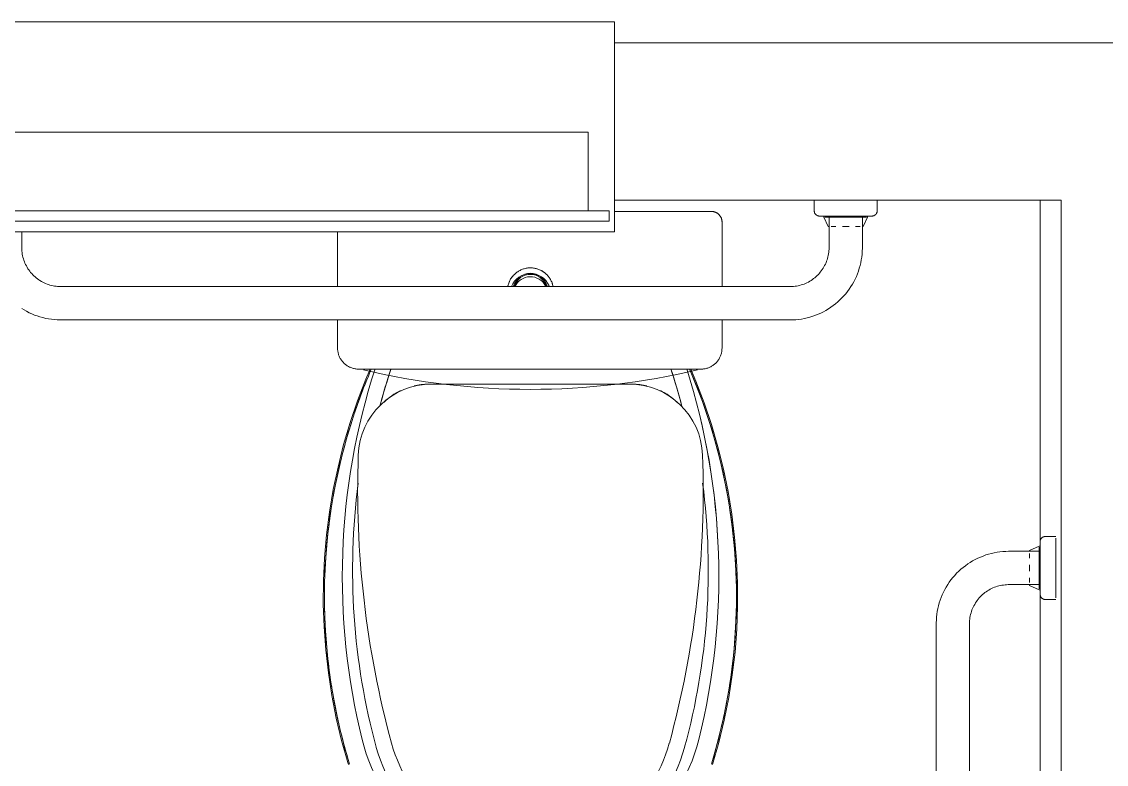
# Model space of a CAD drawing. Header units: millimetres. Extents: x 565.4 to 596.6, y 239.2 to 280.8.
# Drawn here: x 573.846 to 574.878, y 265.124 to 265.83 of the extents above; entities that cross this region are included whole.
import ezdxf

# ---------------------------------------------------------------- set-up
doc = ezdxf.new("R2010")
doc.units = ezdxf.units.MM
doc.header["$LTSCALE"] = 75
for name, color, linetype, lineweight in [('A Arquitetura LRZ', 252, 'Continuous', 9), ('A Esquadrias LRZ', 252, 'Continuous', 9), ('A Mobiliário LRZ', 253, 'Continuous', 9)]:
    doc.layers.add(name, color=color, linetype=linetype, lineweight=lineweight)

msp = doc.modelspace()

# ---------------------------------------------------------------- linework, layer by layer
at = {"layer": 'A Arquitetura LRZ'}
for p, q in [((575.3148, 265.8104), (574.4098, 265.8104)), ((574.4098, 265.6604), (574.8348, 265.6604)), ((574.8348, 265.6604), (574.8348, 263.5104))]:
    msp.add_line(p, q, dxfattribs=at)
at = {"layer": 'A Esquadrias LRZ'}
for p, q in [((573.7598, 265.8304), (574.4098, 265.8304)), ((574.4098, 265.8304), (574.4098, 265.6304)), ((573.7848, 265.7254), (574.3848, 265.7254)), ((574.3848, 265.7254), (574.3848, 265.6504)), ((574.8148, 265.3342), (574.8148, 265.6604)), ((573.7648, 265.6504), (574.4048, 265.6504)), ((574.4048, 265.6504), (574.4048, 265.6404)), ((574.4048, 265.6404), (573.7648, 265.6404)), ((573.7598, 265.6304), (574.4098, 265.6304)), ((574.8148, 264.7357), (574.8148, 265.2866))]:
    msp.add_line(p, q, dxfattribs=at)
at = {"layer": 'A Mobiliário LRZ'}
for p, q in [((574.5998, 265.6604), (574.5998, 265.6504)), ((574.6598, 265.6504), (574.6598, 265.6604)), ((574.5022, 265.6498), (574.4098, 265.6498)), ((574.5023, 265.6498), (574.5022, 265.6498)), ((574.5027, 265.6497), (574.5023, 265.6498)), ((574.5031, 265.6497), (574.5027, 265.6497)), ((574.5035, 265.6497), (574.5031, 265.6497)), ((574.5039, 265.6496), (574.5035, 265.6497)), ((574.5043, 265.6495), (574.5039, 265.6496)), ((574.5046, 265.6494), (574.5043, 265.6495)), ((574.505, 265.6493), (574.5046, 265.6494)), ((574.5054, 265.6492), (574.505, 265.6493)), ((574.5058, 265.6491), (574.5054, 265.6492)), ((574.5062, 265.6489), (574.5058, 265.6491)), ((574.5065, 265.6488), (574.5062, 265.6489)), ((574.5998, 265.6503), (574.5998, 265.6504)), ((574.5999, 265.6501), (574.5998, 265.6503)), ((574.5999, 265.65), (574.5999, 265.6501)), ((574.5999, 265.6498), (574.5999, 265.65)), ((574.5999, 265.6496), (574.5999, 265.6498)), ((574.6, 265.6494), (574.5999, 265.6496)), ((574.6, 265.6492), (574.6, 265.6494)), ((574.6001, 265.649), (574.6, 265.6492)), ((574.6001, 265.6488), (574.6001, 265.649)), ((574.6597, 265.649), (574.6596, 265.6488)), ((574.6598, 265.6496), (574.6597, 265.6494)), ((574.6597, 265.6494), (574.6597, 265.6492)), ((574.6597, 265.6492), (574.6597, 265.649)), ((574.6598, 265.6504), (574.6598, 265.6502)), ((574.6598, 265.6502), (574.6598, 265.65)), ((574.6598, 265.65), (574.6598, 265.6498)), ((574.6598, 265.6498), (574.6598, 265.6496)), ((574.5069, 265.6486), (574.5065, 265.6488)), ((574.5072, 265.6484), (574.5069, 265.6486)), ((574.5076, 265.6482), (574.5072, 265.6484)), ((574.5079, 265.648), (574.5076, 265.6482)), ((574.5082, 265.6477), (574.5079, 265.648)), ((574.5085, 265.6475), (574.5082, 265.6477)), ((574.5088, 265.6472), (574.5085, 265.6475)), ((574.5091, 265.6469), (574.5088, 265.6472)), ((574.5094, 265.6467), (574.5091, 265.6469)), ((574.5097, 265.6464), (574.5094, 265.6467)), ((574.5099, 265.646), (574.5097, 265.6464)), ((574.5102, 265.6457), (574.5099, 265.646)), ((574.5104, 265.6454), (574.5102, 265.6457)), ((574.5106, 265.6451), (574.5104, 265.6454)), ((574.5108, 265.6447), (574.5106, 265.6451)), ((574.511, 265.6444), (574.5108, 265.6447)), ((574.5112, 265.644), (574.511, 265.6444)), ((574.5114, 265.6437), (574.5112, 265.644)), ((574.5115, 265.6433), (574.5114, 265.6437)), ((574.5117, 265.6429), (574.5115, 265.6433)), ((574.5118, 265.6425), (574.5117, 265.6429)), ((574.5119, 265.6421), (574.5118, 265.6425)), ((574.512, 265.6417), (574.5119, 265.6421)), ((574.512, 265.6414), (574.512, 265.6417)), ((574.5121, 265.641), (574.512, 265.6414)), ((574.5121, 265.6406), (574.5121, 265.641)), ((574.5122, 265.6402), (574.5121, 265.6406)), ((574.5122, 265.6398), (574.5122, 265.6402)), ((574.5122, 265.5782), (574.5122, 265.6398)), ((574.6002, 265.6486), (574.6001, 265.6488)), ((574.6003, 265.6484), (574.6002, 265.6486)), ((574.6003, 265.6482), (574.6003, 265.6484)), ((574.6004, 265.648), (574.6003, 265.6482)), ((574.6005, 265.6479), (574.6004, 265.648)), ((574.6006, 265.6477), (574.6005, 265.6479)), ((574.6008, 265.6475), (574.6006, 265.6477)), ((574.6009, 265.6474), (574.6008, 265.6475)), ((574.601, 265.6472), (574.6009, 265.6474)), ((574.6011, 265.6471), (574.601, 265.6472)), ((574.6013, 265.6469), (574.6011, 265.6471)), ((574.6014, 265.6468), (574.6013, 265.6469)), ((574.6015, 265.6466), (574.6014, 265.6468)), ((574.6017, 265.6465), (574.6015, 265.6466)), ((574.6019, 265.6464), (574.6017, 265.6465)), ((574.602, 265.6463), (574.6019, 265.6464)), ((574.6022, 265.6462), (574.602, 265.6463)), ((574.6024, 265.6461), (574.6022, 265.6462)), ((574.6025, 265.646), (574.6024, 265.6461)), ((574.6027, 265.6459), (574.6025, 265.646)), ((574.6029, 265.6458), (574.6027, 265.6459)), ((574.6031, 265.6457), (574.6029, 265.6458)), ((574.6033, 265.6457), (574.6031, 265.6457)), ((574.6035, 265.6456), (574.6033, 265.6457)), ((574.6037, 265.6455), (574.6035, 265.6456)), ((574.6039, 265.6455), (574.6037, 265.6455)), ((574.604, 265.6455), (574.6039, 265.6455)), ((574.6042, 265.6454), (574.604, 265.6455)), ((574.6044, 265.6454), (574.6042, 265.6454)), ((574.6046, 265.6454), (574.6044, 265.6454)), ((574.6048, 265.6454), (574.6046, 265.6454)), ((574.6049, 265.6454), (574.6048, 265.6454)), ((574.6048, 265.6454), (574.6048, 265.6454)), ((574.6048, 265.6454), (574.6049, 265.6454)), ((574.6051, 265.6454), (574.6049, 265.6454)), ((574.6049, 265.6454), (574.6049, 265.6454)), ((574.6049, 265.6454), (574.6049, 265.6454)), ((574.6049, 265.6454), (574.605, 265.6454)), ((574.605, 265.6454), (574.6052, 265.6454)), ((574.6052, 265.6454), (574.6051, 265.6454)), ((574.6054, 265.6454), (574.6052, 265.6454)), ((574.6052, 265.6454), (574.6053, 265.6454)), ((574.6053, 265.6454), (574.6056, 265.6454)), ((574.6056, 265.6454), (574.6054, 265.6454)), ((574.6059, 265.6454), (574.6056, 265.6454)), ((574.6056, 265.6454), (574.6058, 265.6454)), ((574.6058, 265.6454), (574.6061, 265.6454)), ((574.6062, 265.6454), (574.6059, 265.6454)), ((574.6061, 265.6454), (574.6064, 265.6454)), ((574.6065, 265.6454), (574.6062, 265.6454)), ((574.6064, 265.6454), (574.6068, 265.6454)), ((574.6069, 265.6454), (574.6065, 265.6454)), ((574.6068, 265.6454), (574.6072, 265.6454)), ((574.6073, 265.6454), (574.6069, 265.6454)), ((574.6072, 265.6454), (574.6077, 265.6454)), ((574.6078, 265.6454), (574.6073, 265.6454)), ((574.6077, 265.6454), (574.6082, 265.6454)), ((574.6083, 265.6454), (574.6078, 265.6454)), ((574.6082, 265.6454), (574.6087, 265.6454)), ((574.6088, 265.6454), (574.6083, 265.6454)), ((574.6087, 265.6454), (574.6092, 265.6454)), ((574.6094, 265.6454), (574.6088, 265.6454)), ((574.609, 265.6454), (574.609, 265.6444)), ((574.609, 265.6444), (574.6132, 265.6354)), ((574.6092, 265.6454), (574.6098, 265.6454)), ((574.61, 265.6454), (574.6094, 265.6454)), ((574.6098, 265.6454), (574.6104, 265.6454)), ((574.61, 265.6444), (574.6298, 265.6444)), ((574.6104, 265.6454), (574.6111, 265.6454)), ((574.6111, 265.6454), (574.6117, 265.6454)), ((574.6117, 265.6454), (574.6124, 265.6454)), ((574.6124, 265.6454), (574.6132, 265.6454)), ((574.6132, 265.6454), (574.6139, 265.6454)), ((574.6139, 265.6454), (574.6147, 265.6454)), ((574.614, 265.6454), (574.614, 265.6154)), ((574.6147, 265.6454), (574.6155, 265.6454)), ((574.6155, 265.6454), (574.6163, 265.6454)), ((574.6163, 265.6454), (574.6172, 265.6454)), ((574.6172, 265.6454), (574.6181, 265.6454)), ((574.6181, 265.6454), (574.619, 265.6454)), ((574.619, 265.6454), (574.6199, 265.6454)), ((574.6199, 265.6454), (574.6208, 265.6454)), ((574.6208, 265.6454), (574.6217, 265.6454)), ((574.6217, 265.6454), (574.6227, 265.6454)), ((574.6227, 265.6454), (574.6236, 265.6454)), ((574.6236, 265.6454), (574.6246, 265.6454)), ((574.6246, 265.6454), (574.6256, 265.6454)), ((574.6256, 265.6454), (574.6266, 265.6454)), ((574.6266, 265.6454), (574.6276, 265.6454)), ((574.6276, 265.6454), (574.6286, 265.6454)), ((574.6286, 265.6454), (574.6296, 265.6454)), ((574.6296, 265.6454), (574.6298, 265.6454)), ((574.6298, 265.6454), (574.6308, 265.6454)), ((574.6298, 265.6444), (574.6497, 265.6444)), ((574.6308, 265.6454), (574.6318, 265.6454)), ((574.6318, 265.6454), (574.6328, 265.6454)), ((574.6328, 265.6454), (574.6338, 265.6454)), ((574.6338, 265.6454), (574.6348, 265.6454)), ((574.6348, 265.6454), (574.6358, 265.6454)), ((574.6358, 265.6454), (574.6368, 265.6454)), ((574.6368, 265.6454), (574.6377, 265.6454)), ((574.6377, 265.6454), (574.6387, 265.6454)), ((574.6387, 265.6454), (574.6396, 265.6454)), ((574.6396, 265.6454), (574.6405, 265.6454)), ((574.6405, 265.6454), (574.6414, 265.6454)), ((574.6414, 265.6454), (574.6423, 265.6454)), ((574.6423, 265.6454), (574.6431, 265.6454)), ((574.6431, 265.6454), (574.644, 265.6454)), ((574.644, 265.6454), (574.6448, 265.6454)), ((574.6448, 265.6454), (574.6456, 265.6454)), ((574.6456, 265.6454), (574.6463, 265.6454)), ((574.6457, 265.6154), (574.6457, 265.6454)), ((574.6463, 265.6454), (574.6471, 265.6454)), ((574.6465, 265.6354), (574.6507, 265.6444)), ((574.6471, 265.6454), (574.6478, 265.6454)), ((574.6478, 265.6454), (574.6485, 265.6454)), ((574.6485, 265.6454), (574.6491, 265.6454)), ((574.6491, 265.6454), (574.6497, 265.6454)), ((574.6497, 265.6454), (574.6503, 265.6454)), ((574.6505, 265.6454), (574.6499, 265.6454)), ((574.6503, 265.6454), (574.6509, 265.6454)), ((574.651, 265.6454), (574.6505, 265.6454)), ((574.6507, 265.6444), (574.6507, 265.6454)), ((574.6509, 265.6454), (574.6514, 265.6454)), ((574.6515, 265.6454), (574.651, 265.6454)), ((574.6514, 265.6454), (574.6519, 265.6454)), ((574.652, 265.6454), (574.6515, 265.6454)), ((574.6519, 265.6454), (574.6523, 265.6454)), ((574.6525, 265.6454), (574.652, 265.6454)), ((574.6523, 265.6454), (574.6528, 265.6454)), ((574.6529, 265.6454), (574.6525, 265.6454)), ((574.6528, 265.6454), (574.6531, 265.6454)), ((574.6532, 265.6454), (574.6529, 265.6454)), ((574.6531, 265.6454), (574.6535, 265.6454)), ((574.6536, 265.6454), (574.6532, 265.6454)), ((574.6535, 265.6454), (574.6538, 265.6454)), ((574.6539, 265.6454), (574.6536, 265.6454)), ((574.6538, 265.6454), (574.6541, 265.6454)), ((574.6541, 265.6454), (574.6539, 265.6454)), ((574.6541, 265.6454), (574.6543, 265.6454)), ((574.6543, 265.6454), (574.6541, 265.6454)), ((574.6543, 265.6454), (574.6545, 265.6454)), ((574.6545, 265.6454), (574.6543, 265.6454)), ((574.6545, 265.6454), (574.6546, 265.6454)), ((574.6547, 265.6454), (574.6545, 265.6454)), ((574.6546, 265.6454), (574.6547, 265.6454)), ((574.6547, 265.6454), (574.6548, 265.6454)), ((574.6548, 265.6454), (574.6547, 265.6454)), ((574.6549, 265.6454), (574.6548, 265.6454)), ((574.6548, 265.6454), (574.6548, 265.6454)), ((574.6548, 265.6454), (574.6548, 265.6454)), ((574.6548, 265.6454), (574.6548, 265.6454)), ((574.6548, 265.6454), (574.6548, 265.6454)), ((574.6551, 265.6454), (574.6549, 265.6454)), ((574.6553, 265.6454), (574.6551, 265.6454)), ((574.6555, 265.6454), (574.6553, 265.6454)), ((574.6557, 265.6455), (574.6555, 265.6454)), ((574.6559, 265.6455), (574.6557, 265.6455)), ((574.6561, 265.6456), (574.6559, 265.6455)), ((574.6563, 265.6456), (574.6561, 265.6456)), ((574.6565, 265.6457), (574.6563, 265.6456)), ((574.6567, 265.6457), (574.6565, 265.6457)), ((574.6568, 265.6458), (574.6567, 265.6457)), ((574.657, 265.6459), (574.6568, 265.6458)), ((574.6572, 265.646), (574.657, 265.6459)), ((574.6574, 265.6461), (574.6572, 265.646)), ((574.6575, 265.6462), (574.6574, 265.6461)), ((574.6577, 265.6463), (574.6575, 265.6462)), ((574.6579, 265.6464), (574.6577, 265.6463)), ((574.658, 265.6466), (574.6579, 265.6464)), ((574.6582, 265.6467), (574.658, 265.6466)), ((574.6583, 265.6468), (574.6582, 265.6467)), ((574.6585, 265.647), (574.6583, 265.6468)), ((574.6586, 265.6471), (574.6585, 265.647)), ((574.6587, 265.6473), (574.6586, 265.6471)), ((574.6589, 265.6474), (574.6587, 265.6473)), ((574.659, 265.6476), (574.6589, 265.6474)), ((574.6591, 265.6477), (574.659, 265.6476)), ((574.6592, 265.6479), (574.6591, 265.6477)), ((574.6593, 265.6481), (574.6592, 265.6479)), ((574.6594, 265.6483), (574.6593, 265.6481)), ((574.6595, 265.6485), (574.6594, 265.6483)), ((574.6596, 265.6488), (574.6595, 265.6486)), ((574.6595, 265.6486), (574.6595, 265.6485)), ((573.8457, 265.6154), (573.8457, 265.6304)), ((574.1463, 265.6304), (574.1463, 265.5782)), ((574.6132, 265.6354), (574.6136, 265.6354)), ((574.6161, 265.6354), (574.6205, 265.6354)), ((574.6267, 265.6354), (574.6298, 265.6354)), ((574.6298, 265.6354), (574.633, 265.6354)), ((574.6392, 265.6354), (574.6436, 265.6354)), ((574.6461, 265.6354), (574.6465, 265.6354)), ((573.8457, 265.615), (573.8457, 265.6154)), ((573.8457, 265.6135), (573.8457, 265.615)), ((573.8458, 265.612), (573.8457, 265.6135)), ((573.846, 265.6106), (573.8458, 265.612)), ((573.8462, 265.6091), (573.846, 265.6106)), ((573.8465, 265.6076), (573.8462, 265.6091)), ((573.8469, 265.6062), (573.8465, 265.6076)), ((574.6133, 265.608), (574.6129, 265.6066)), ((574.6135, 265.6095), (574.6133, 265.608)), ((574.6137, 265.611), (574.6135, 265.6095)), ((574.6139, 265.6124), (574.6137, 265.611)), ((574.614, 265.6139), (574.6139, 265.6124)), ((574.614, 265.6154), (574.614, 265.6139)), ((574.6451, 265.6064), (574.6454, 265.6092)), ((574.6454, 265.6092), (574.6456, 265.6119)), ((574.6456, 265.6119), (574.6457, 265.6147)), ((574.6457, 265.6147), (574.6457, 265.6154)), ((573.8473, 265.6047), (573.8469, 265.6062)), ((573.8477, 265.6033), (573.8473, 265.6047)), ((573.8482, 265.6019), (573.8477, 265.6033)), ((573.8488, 265.6006), (573.8482, 265.6019)), ((573.8494, 265.5992), (573.8488, 265.6006)), ((573.8501, 265.5979), (573.8494, 265.5992)), ((573.8508, 265.5966), (573.8501, 265.5979)), ((574.6098, 265.5982), (574.6091, 265.5969)), ((574.6105, 265.5996), (574.6098, 265.5982)), ((574.6111, 265.6009), (574.6105, 265.5996)), ((574.6116, 265.6023), (574.6111, 265.6009)), ((574.6121, 265.6037), (574.6116, 265.6023)), ((574.6125, 265.6051), (574.6121, 265.6037)), ((574.6129, 265.6066), (574.6125, 265.6051)), ((574.6428, 265.5957), (574.6435, 265.5983)), ((574.6435, 265.5983), (574.6442, 265.601)), ((574.6442, 265.601), (574.6447, 265.6037)), ((574.6447, 265.6037), (574.6451, 265.6064)), ((573.8516, 265.5953), (573.8508, 265.5966)), ((573.8524, 265.5941), (573.8516, 265.5953)), ((573.8533, 265.5929), (573.8524, 265.5941)), ((573.8542, 265.5917), (573.8533, 265.5929)), ((573.8552, 265.5906), (573.8542, 265.5917)), ((573.8562, 265.5895), (573.8552, 265.5906)), ((573.8573, 265.5885), (573.8562, 265.5895)), ((573.8584, 265.5874), (573.8573, 265.5885)), ((573.8595, 265.5865), (573.8584, 265.5874)), ((574.3125, 265.5876), (574.312, 265.5869)), ((574.3131, 265.5883), (574.3125, 265.5876)), ((574.3137, 265.589), (574.3131, 265.5883)), ((574.3143, 265.5896), (574.3137, 265.589)), ((574.3149, 265.5902), (574.3143, 265.5896)), ((574.3156, 265.5908), (574.3149, 265.5902)), ((574.3162, 265.5914), (574.3156, 265.5908)), ((574.3169, 265.5919), (574.3162, 265.5914)), ((574.3177, 265.5924), (574.3169, 265.5919)), ((574.3184, 265.5929), (574.3177, 265.5924)), ((574.3192, 265.5933), (574.3184, 265.5929)), ((574.3199, 265.5937), (574.3192, 265.5933)), ((574.3207, 265.5941), (574.3199, 265.5937)), ((574.3215, 265.5945), (574.3207, 265.5941)), ((574.3223, 265.5948), (574.3215, 265.5945)), ((574.3232, 265.5951), (574.3223, 265.5948)), ((574.324, 265.5953), (574.3232, 265.5951)), ((574.3249, 265.5955), (574.324, 265.5953)), ((574.3257, 265.5957), (574.3249, 265.5955)), ((574.3266, 265.5959), (574.3257, 265.5957)), ((574.3275, 265.596), (574.3266, 265.5959)), ((574.3283, 265.596), (574.3275, 265.596)), ((574.3292, 265.5961), (574.3283, 265.596)), ((574.3301, 265.5961), (574.3292, 265.5961)), ((574.331, 265.5961), (574.3301, 265.5961)), ((574.3318, 265.596), (574.331, 265.5961)), ((574.3327, 265.5959), (574.3318, 265.596)), ((574.3336, 265.5958), (574.3327, 265.5959)), ((574.3344, 265.5956), (574.3336, 265.5958)), ((574.3353, 265.5954), (574.3344, 265.5956)), ((574.3361, 265.5952), (574.3353, 265.5954)), ((574.337, 265.5949), (574.3361, 265.5952)), ((574.3378, 265.5946), (574.337, 265.5949)), ((574.3386, 265.5943), (574.3378, 265.5946)), ((574.3394, 265.5939), (574.3386, 265.5943)), ((574.3402, 265.5935), (574.3394, 265.5939)), ((574.341, 265.5931), (574.3402, 265.5935)), ((574.3417, 265.5926), (574.341, 265.5931)), ((574.3424, 265.5921), (574.3417, 265.5926)), ((574.3431, 265.5916), (574.3424, 265.5921)), ((574.3438, 265.5911), (574.3431, 265.5916)), ((574.3445, 265.5905), (574.3438, 265.5911)), ((574.3451, 265.5899), (574.3445, 265.5905)), ((574.3457, 265.5893), (574.3451, 265.5899)), ((574.3463, 265.5886), (574.3457, 265.5893)), ((574.3469, 265.5879), (574.3463, 265.5886)), ((574.3474, 265.5873), (574.3469, 265.5879)), ((574.348, 265.5865), (574.3474, 265.5873)), ((574.6016, 265.5877), (574.6005, 265.5867)), ((574.6027, 265.5887), (574.6016, 265.5877)), ((574.6038, 265.5898), (574.6027, 265.5887)), ((574.6048, 265.5909), (574.6038, 265.5898)), ((574.6057, 265.592), (574.6048, 265.5909)), ((574.6066, 265.5932), (574.6057, 265.592)), ((574.6075, 265.5944), (574.6066, 265.5932)), ((574.6083, 265.5957), (574.6075, 265.5944)), ((574.6091, 265.5969), (574.6083, 265.5957)), ((574.6388, 265.5854), (574.64, 265.5879)), ((574.64, 265.5879), (574.641, 265.5904)), ((574.641, 265.5904), (574.642, 265.593)), ((574.642, 265.593), (574.6428, 265.5957)), ((573.8607, 265.5856), (573.8595, 265.5865)), ((573.8619, 265.5847), (573.8607, 265.5856)), ((573.8631, 265.5839), (573.8619, 265.5847)), ((573.8644, 265.5831), (573.8631, 265.5839)), ((573.8657, 265.5824), (573.8644, 265.5831)), ((573.867, 265.5818), (573.8657, 265.5824)), ((573.8684, 265.5812), (573.867, 265.5818)), ((573.8698, 265.5806), (573.8684, 265.5812)), ((573.8712, 265.5801), (573.8698, 265.5806)), ((573.8726, 265.5797), (573.8712, 265.5801)), ((573.874, 265.5793), (573.8726, 265.5797)), ((573.8755, 265.579), (573.874, 265.5793)), ((573.877, 265.5787), (573.8755, 265.579)), ((573.8784, 265.5785), (573.877, 265.5787)), ((573.8799, 265.5783), (573.8784, 265.5785)), ((573.8814, 265.5783), (573.8799, 265.5783)), ((573.8829, 265.5782), (573.8814, 265.5783)), ((574.5768, 265.5782), (573.8829, 265.5782)), ((574.3084, 265.579), (574.3083, 265.5782)), ((574.3087, 265.5798), (574.3084, 265.579)), ((574.3089, 265.5807), (574.3087, 265.5798)), ((574.3092, 265.5815), (574.3089, 265.5807)), ((574.3095, 265.5823), (574.3092, 265.5815)), ((574.3098, 265.5831), (574.3095, 265.5823)), ((574.3102, 265.5839), (574.3098, 265.5831)), ((574.3106, 265.5847), (574.3102, 265.5839)), ((574.311, 265.5855), (574.3106, 265.5847)), ((574.3115, 265.5862), (574.311, 265.5855)), ((574.312, 265.5869), (574.3115, 265.5862)), ((574.3484, 265.5858), (574.348, 265.5865)), ((574.3489, 265.5851), (574.3484, 265.5858)), ((574.3493, 265.5843), (574.3489, 265.5851)), ((574.3497, 265.5835), (574.3493, 265.5843)), ((574.3501, 265.5827), (574.3497, 265.5835)), ((574.3504, 265.5819), (574.3501, 265.5827)), ((574.3507, 265.5811), (574.3504, 265.5819)), ((574.3509, 265.5802), (574.3507, 265.5811)), ((574.3512, 265.5794), (574.3509, 265.5802)), ((574.3513, 265.5785), (574.3512, 265.5794)), ((574.5772, 265.5782), (574.5768, 265.5782)), ((574.5787, 265.5783), (574.5772, 265.5782)), ((574.5802, 265.5784), (574.5787, 265.5783)), ((574.5817, 265.5785), (574.5802, 265.5784)), ((574.5831, 265.5788), (574.5817, 265.5785)), ((574.5846, 265.579), (574.5831, 265.5788)), ((574.586, 265.5794), (574.5846, 265.579)), ((574.5875, 265.5798), (574.586, 265.5794)), ((574.5889, 265.5802), (574.5875, 265.5798)), ((574.5903, 265.5807), (574.5889, 265.5802)), ((574.5917, 265.5813), (574.5903, 265.5807)), ((574.593, 265.5819), (574.5917, 265.5813)), ((574.5943, 265.5826), (574.593, 265.5819)), ((574.5956, 265.5833), (574.5943, 265.5826)), ((574.5969, 265.5841), (574.5956, 265.5833)), ((574.5981, 265.5849), (574.5969, 265.5841)), ((574.5993, 265.5858), (574.5981, 265.5849)), ((574.6005, 265.5867), (574.5993, 265.5858)), ((574.6332, 265.5759), (574.6348, 265.5782)), ((574.6348, 265.5782), (574.6362, 265.5805)), ((574.6362, 265.5805), (574.6376, 265.5829)), ((574.6376, 265.5829), (574.6388, 265.5854)), ((574.6243, 265.5655), (574.6262, 265.5674)), ((574.6262, 265.5674), (574.6281, 265.5694)), ((574.6281, 265.5694), (574.6299, 265.5715)), ((574.6299, 265.5715), (574.6316, 265.5737)), ((574.6316, 265.5737), (574.6332, 265.5759)), ((573.8457, 265.5574), (573.848, 265.556)), ((574.611, 265.5556), (574.6134, 265.557)), ((574.6134, 265.557), (574.6157, 265.5586)), ((574.6157, 265.5586), (574.618, 265.5602)), ((574.618, 265.5602), (574.6201, 265.5618)), ((574.6201, 265.5618), (574.6222, 265.5636)), ((574.6222, 265.5636), (574.6243, 265.5655)), ((573.848, 265.556), (573.8504, 265.5547)), ((573.8504, 265.5547), (573.8529, 265.5534)), ((573.8529, 265.5534), (573.8554, 265.5523)), ((573.8554, 265.5523), (573.8579, 265.5512)), ((573.8579, 265.5512), (573.8605, 265.5503)), ((573.8605, 265.5503), (573.8631, 265.5494)), ((573.8631, 265.5494), (573.8658, 265.5487)), ((573.8658, 265.5487), (573.8685, 265.548)), ((573.8685, 265.548), (573.8712, 265.5475)), ((573.8712, 265.5475), (573.8739, 265.5471)), ((573.8739, 265.5471), (573.8766, 265.5468)), ((573.8766, 265.5468), (573.8794, 265.5466)), ((573.8794, 265.5466), (573.8821, 265.5465)), ((573.8821, 265.5465), (573.8829, 265.5465)), ((573.8829, 265.5465), (574.5768, 265.5465)), ((574.1463, 265.5465), (574.1463, 265.5197)), ((574.5122, 265.5197), (574.5122, 265.5466)), ((574.5768, 265.5465), (574.5796, 265.5466)), ((574.5796, 265.5466), (574.5823, 265.5467)), ((574.5823, 265.5467), (574.5851, 265.547)), ((574.5851, 265.547), (574.5878, 265.5474)), ((574.5878, 265.5474), (574.5905, 265.5479)), ((574.5905, 265.5479), (574.5932, 265.5485)), ((574.5932, 265.5485), (574.5958, 265.5492)), ((574.5958, 265.5492), (574.5985, 265.55)), ((574.5985, 265.55), (574.6011, 265.5509)), ((574.6011, 265.5509), (574.6036, 265.552)), ((574.6036, 265.552), (574.6062, 265.5531)), ((574.6062, 265.5531), (574.6086, 265.5543)), ((574.6086, 265.5543), (574.611, 265.5556)), ((574.1463, 265.5197), (574.1463, 265.5189)), ((574.1463, 265.5189), (574.1463, 265.5181)), ((574.1463, 265.5181), (574.1464, 265.5173)), ((574.1464, 265.5173), (574.1465, 265.5165)), ((574.1465, 265.5165), (574.1467, 265.5157)), ((574.1467, 265.5157), (574.1468, 265.515)), ((574.1468, 265.515), (574.1471, 265.5142)), ((574.5113, 265.514), (574.5115, 265.5148)), ((574.5115, 265.5148), (574.5117, 265.5155)), ((574.5117, 265.5155), (574.5119, 265.5163)), ((574.5119, 265.5163), (574.512, 265.5171)), ((574.512, 265.5171), (574.5121, 265.5179)), ((574.5121, 265.5187), (574.5122, 265.5195)), ((574.5121, 265.5179), (574.5121, 265.5187)), ((574.5122, 265.5195), (574.5122, 265.5197)), ((574.1471, 265.5142), (574.1473, 265.5134)), ((574.1473, 265.5134), (574.1476, 265.5127)), ((574.1476, 265.5127), (574.1479, 265.5119)), ((574.1479, 265.5119), (574.1482, 265.5112)), ((574.1482, 265.5112), (574.1485, 265.5105)), ((574.1485, 265.5105), (574.1489, 265.5098)), ((574.1489, 265.5098), (574.1493, 265.5091)), ((574.1493, 265.5091), (574.1498, 265.5084)), ((574.1498, 265.5084), (574.1502, 265.5078)), ((574.1502, 265.5078), (574.1507, 265.5072)), ((574.1507, 265.5072), (574.1512, 265.5065)), ((574.1512, 265.5065), (574.1518, 265.5059)), ((574.1518, 265.5059), (574.1523, 265.5054)), ((574.1523, 265.5054), (574.1529, 265.5048)), ((574.1529, 265.5048), (574.1535, 265.5043)), ((574.5047, 265.5042), (574.5054, 265.5047)), ((574.5054, 265.5047), (574.5059, 265.5052)), ((574.5059, 265.5052), (574.5065, 265.5058)), ((574.5065, 265.5058), (574.5071, 265.5064)), ((574.5071, 265.5064), (574.5076, 265.507)), ((574.5076, 265.507), (574.5081, 265.5076)), ((574.5081, 265.5076), (574.5086, 265.5083)), ((574.5086, 265.5083), (574.509, 265.5089)), ((574.509, 265.5089), (574.5094, 265.5096)), ((574.5094, 265.5096), (574.5098, 265.5103)), ((574.5098, 265.5103), (574.5102, 265.511)), ((574.5102, 265.511), (574.5105, 265.5117)), ((574.5105, 265.5117), (574.5108, 265.5125)), ((574.5108, 265.5125), (574.5111, 265.5132)), ((574.5111, 265.5132), (574.5113, 265.514)), ((574.1535, 265.5043), (574.1542, 265.5038)), ((574.1542, 265.5038), (574.1548, 265.5033)), ((574.1548, 265.5033), (574.1555, 265.5029)), ((574.1555, 265.5029), (574.1561, 265.5025)), ((574.1561, 265.5025), (574.1568, 265.5021)), ((574.1568, 265.5021), (574.1576, 265.5017)), ((574.1576, 265.5017), (574.1583, 265.5014)), ((574.1583, 265.5014), (574.159, 265.5011)), ((574.159, 265.5011), (574.1598, 265.5008)), ((574.1598, 265.5008), (574.1605, 265.5006)), ((574.1605, 265.5006), (574.1613, 265.5004)), ((574.1613, 265.5004), (574.1621, 265.5002)), ((574.1621, 265.5002), (574.1629, 265.5)), ((574.1629, 265.5), (574.1637, 265.4999)), ((574.1637, 265.4999), (574.1645, 265.4998)), ((574.1645, 265.4998), (574.1652, 265.4998)), ((574.1652, 265.4998), (574.166, 265.4997)), ((574.166, 265.4997), (574.1663, 265.4997)), ((574.1663, 265.4997), (574.4922, 265.4997)), ((574.1773, 265.4997), (574.1731, 265.49)), ((574.4873, 265.4881), (574.4824, 265.4997)), ((574.4922, 265.4997), (574.493, 265.4997)), ((574.493, 265.4997), (574.4938, 265.4998)), ((574.4938, 265.4998), (574.4946, 265.4999)), ((574.4946, 265.4999), (574.4954, 265.5)), ((574.4954, 265.5), (574.4961, 265.5001)), ((574.4961, 265.5001), (574.4969, 265.5003)), ((574.4969, 265.5003), (574.4977, 265.5005)), ((574.4977, 265.5005), (574.4985, 265.5007)), ((574.4985, 265.5007), (574.4992, 265.501)), ((574.4992, 265.501), (574.5, 265.5013)), ((574.5, 265.5013), (574.5007, 265.5016)), ((574.5007, 265.5016), (574.5014, 265.502)), ((574.5014, 265.502), (574.5021, 265.5024)), ((574.5021, 265.5024), (574.5028, 265.5028)), ((574.5028, 265.5028), (574.5035, 265.5032)), ((574.5035, 265.5032), (574.5041, 265.5037)), ((574.5041, 265.5037), (574.5047, 265.5042)), ((574.1731, 265.49), (574.1653, 265.4695)), ((574.2359, 265.4854), (574.2326, 265.4854)), ((574.2359, 265.4854), (574.4237, 265.4854)), ((574.4237, 265.4854), (574.2359, 265.4854)), ((574.4271, 265.4854), (574.4237, 265.4854)), ((574.4951, 265.4676), (574.4873, 265.4881)), ((574.1653, 265.4695), (574.1582, 265.4488)), ((574.502, 265.4469), (574.4951, 265.4676)), ((574.1582, 265.4488), (574.152, 265.4278)), ((574.5082, 265.4258), (574.502, 265.4469)), ((574.152, 265.4278), (574.1467, 265.4065)), ((574.5134, 265.4046), (574.5082, 265.4258)), ((574.1467, 265.4065), (574.1422, 265.3851)), ((574.5179, 265.3831), (574.5134, 265.4046)), ((574.1422, 265.3851), (574.1386, 265.3635)), ((574.5214, 265.3615), (574.5179, 265.3831)), ((574.1386, 265.3635), (574.1358, 265.3418)), ((574.5241, 265.3398), (574.5214, 265.3615)), ((574.1358, 265.3418), (574.1339, 265.3199)), ((574.5259, 265.3179), (574.5241, 265.3398)), ((574.8165, 265.3391), (574.8167, 265.3393)), ((574.8167, 265.3393), (574.8168, 265.3394)), ((574.8168, 265.3394), (574.817, 265.3395)), ((574.817, 265.3395), (574.8171, 265.3396)), ((574.8171, 265.3396), (574.8173, 265.3397)), ((574.8173, 265.3397), (574.8175, 265.3398)), ((574.8175, 265.3398), (574.8177, 265.3399)), ((574.8177, 265.3399), (574.8178, 265.34)), ((574.8178, 265.34), (574.818, 265.3401)), ((574.818, 265.3401), (574.8182, 265.3401)), ((574.8182, 265.3401), (574.8184, 265.3402)), ((574.8184, 265.3402), (574.8186, 265.3402)), ((574.8186, 265.3402), (574.8188, 265.3403)), ((574.8188, 265.3403), (574.819, 265.3403)), ((574.819, 265.3403), (574.8192, 265.3404)), ((574.8192, 265.3404), (574.8194, 265.3404)), ((574.8194, 265.3404), (574.8196, 265.3404)), ((574.8196, 265.3404), (574.8198, 265.3404)), ((574.8298, 265.3404), (574.8198, 265.3404)), ((574.8198, 265.3404), (574.8198, 265.3404)), ((574.8138, 265.3313), (574.8048, 265.3271)), ((574.8148, 265.3313), (574.8138, 265.3313)), ((574.8138, 265.3302), (574.8138, 265.3104)), ((574.8148, 265.3354), (574.8149, 265.3356)), ((574.8148, 265.3353), (574.8148, 265.3354)), ((574.8148, 265.3354), (574.8148, 265.3354)), ((574.8148, 265.3354), (574.8148, 265.3354)), ((574.8148, 265.3354), (574.8148, 265.3354)), ((574.8148, 265.3354), (574.8148, 265.3353)), ((574.8148, 265.3352), (574.8148, 265.3353)), ((574.8148, 265.3353), (574.8148, 265.3352)), ((574.8148, 265.335), (574.8148, 265.3352)), ((574.8148, 265.3352), (574.8148, 265.3351)), ((574.8148, 265.3351), (574.8148, 265.3349)), ((574.8148, 265.3349), (574.8148, 265.335)), ((574.8148, 265.3346), (574.8148, 265.3349)), ((574.8148, 265.3349), (574.8148, 265.3347)), ((574.8148, 265.3347), (574.8148, 265.3344)), ((574.8148, 265.3344), (574.8148, 265.3346)), ((574.8148, 265.334), (574.8148, 265.3344)), ((574.8148, 265.3344), (574.8148, 265.3341)), ((574.8148, 265.3341), (574.8148, 265.3338)), ((574.8148, 265.3337), (574.8148, 265.334)), ((574.8148, 265.3338), (574.8148, 265.3334)), ((574.8148, 265.3333), (574.8148, 265.3337)), ((574.8148, 265.3334), (574.8148, 265.333)), ((574.8148, 265.3329), (574.8148, 265.3333)), ((574.8148, 265.333), (574.8148, 265.3326)), ((574.8148, 265.3325), (574.8148, 265.3329)), ((574.8148, 265.3326), (574.8148, 265.3321)), ((574.8148, 265.332), (574.8148, 265.3325)), ((574.8148, 265.3321), (574.8148, 265.3316)), ((574.8148, 265.3314), (574.8148, 265.332)), ((574.8148, 265.3316), (574.8148, 265.331)), ((574.8148, 265.3309), (574.8148, 265.3314)), ((574.8148, 265.331), (574.8148, 265.3305)), ((574.8148, 265.3303), (574.8148, 265.3309)), ((574.8148, 265.3305), (574.8148, 265.3298)), ((574.8148, 265.3298), (574.8148, 265.3292)), ((574.8148, 265.3292), (574.8148, 265.3285)), ((574.8149, 265.3364), (574.815, 265.3366)), ((574.8149, 265.3362), (574.8149, 265.3364)), ((574.8149, 265.336), (574.8149, 265.3362)), ((574.8149, 265.3358), (574.8149, 265.336)), ((574.8149, 265.3356), (574.8149, 265.3358)), ((574.815, 265.3368), (574.8151, 265.337)), ((574.815, 265.3366), (574.815, 265.3368)), ((574.8151, 265.337), (574.8152, 265.3372)), ((574.8152, 265.3374), (574.8153, 265.3375)), ((574.8152, 265.3372), (574.8152, 265.3374)), ((574.8153, 265.3375), (574.8154, 265.3377)), ((574.8154, 265.3377), (574.8155, 265.3379)), ((574.8155, 265.3379), (574.8156, 265.3381)), ((574.8156, 265.3381), (574.8157, 265.3382)), ((574.8157, 265.3382), (574.8158, 265.3384)), ((574.8158, 265.3384), (574.816, 265.3385)), ((574.816, 265.3385), (574.8161, 265.3387)), ((574.8161, 265.3387), (574.8162, 265.3388)), ((574.8162, 265.3388), (574.8164, 265.339)), ((574.8164, 265.339), (574.8165, 265.3391)), ((574.8298, 265.3104), (574.8298, 265.3389)), ((574.1339, 265.3199), (574.1329, 265.2981)), ((574.7555, 265.3197), (574.753, 265.3185)), ((574.758, 265.3208), (574.7555, 265.3197)), ((574.7606, 265.3218), (574.758, 265.3208)), ((574.7632, 265.3228), (574.7606, 265.3218)), ((574.7658, 265.3236), (574.7632, 265.3228)), ((574.7685, 265.3243), (574.7658, 265.3236)), ((574.7712, 265.3249), (574.7685, 265.3243)), ((574.7739, 265.3254), (574.7712, 265.3249)), ((574.7766, 265.3258), (574.7739, 265.3254)), ((574.7793, 265.326), (574.7766, 265.3258)), ((574.7821, 265.3262), (574.7793, 265.326)), ((574.7848, 265.3263), (574.7821, 265.3262)), ((574.8148, 265.3263), (574.7848, 265.3263)), ((574.8048, 265.3271), (574.8048, 265.3267)), ((574.8048, 265.3242), (574.8048, 265.3198)), ((574.8148, 265.3285), (574.8148, 265.3278)), ((574.8148, 265.3278), (574.8148, 265.3271)), ((574.8148, 265.3271), (574.8148, 265.3263)), ((574.8148, 265.3263), (574.8148, 265.3255)), ((574.8148, 265.3255), (574.8148, 265.3247)), ((574.8148, 265.3247), (574.8148, 265.3239)), ((574.8148, 265.3239), (574.8148, 265.3231)), ((574.8148, 265.3231), (574.8148, 265.3222)), ((574.8148, 265.3222), (574.8148, 265.3213)), ((574.8148, 265.3213), (574.8148, 265.3204)), ((574.8148, 265.3204), (574.8148, 265.3195)), ((574.8148, 265.3195), (574.8148, 265.3185)), ((574.5269, 265.296), (574.5259, 265.3179)), ((574.7394, 265.3092), (574.7374, 265.3073)), ((574.7415, 265.3109), (574.7394, 265.3092)), ((574.7437, 265.3126), (574.7415, 265.3109)), ((574.746, 265.3142), (574.7437, 265.3126)), ((574.7483, 265.3157), (574.746, 265.3142)), ((574.7506, 265.3171), (574.7483, 265.3157)), ((574.753, 265.3185), (574.7506, 265.3171)), ((574.8048, 265.3135), (574.8048, 265.3104)), ((574.8048, 265.3104), (574.8048, 265.3073)), ((574.8138, 265.3104), (574.8138, 265.2906)), ((574.8148, 265.3185), (574.8148, 265.3176)), ((574.8148, 265.3176), (574.8148, 265.3166)), ((574.8148, 265.3166), (574.8148, 265.3156)), ((574.8148, 265.3156), (574.8148, 265.3147)), ((574.8148, 265.3147), (574.8148, 265.3137)), ((574.8148, 265.3137), (574.8148, 265.3127)), ((574.8148, 265.3127), (574.8148, 265.3117)), ((574.8148, 265.3117), (574.8148, 265.3107)), ((574.8148, 265.3107), (574.8148, 265.3104)), ((574.8148, 265.3104), (574.8148, 265.3094)), ((574.8148, 265.3094), (574.8148, 265.3084)), ((574.8148, 265.3084), (574.8148, 265.3074)), ((574.8298, 265.2819), (574.8298, 265.3104)), ((574.1329, 265.2981), (574.1327, 265.2761)), ((574.73, 265.2991), (574.7284, 265.2969)), ((574.7318, 265.3013), (574.73, 265.2991)), ((574.7336, 265.3033), (574.7318, 265.3013)), ((574.7354, 265.3054), (574.7336, 265.3033)), ((574.7374, 265.3073), (574.7354, 265.3054)), ((574.8048, 265.3011), (574.8048, 265.2966)), ((574.8148, 265.3074), (574.8148, 265.3064)), ((574.8148, 265.3064), (574.8148, 265.3054)), ((574.8148, 265.3054), (574.8148, 265.3045)), ((574.8148, 265.3045), (574.8148, 265.3035)), ((574.8148, 265.3035), (574.8148, 265.3025)), ((574.8148, 265.3025), (574.8148, 265.3016)), ((574.8148, 265.3016), (574.8148, 265.3007)), ((574.8148, 265.3007), (574.8148, 265.2998)), ((574.8148, 265.2998), (574.8148, 265.2989)), ((574.8148, 265.2989), (574.8148, 265.298)), ((574.8148, 265.298), (574.8148, 265.2971)), ((574.5269, 265.2741), (574.5269, 265.296)), ((574.7241, 265.2898), (574.7228, 265.2874)), ((574.7254, 265.2922), (574.7241, 265.2898)), ((574.7269, 265.2946), (574.7254, 265.2922)), ((574.7284, 265.2969), (574.7269, 265.2946)), ((574.7623, 265.287), (574.7635, 265.2878)), ((574.7635, 265.2878), (574.7648, 265.2887)), ((574.7648, 265.2887), (574.766, 265.2894)), ((574.766, 265.2894), (574.7673, 265.2902)), ((574.7673, 265.2902), (574.7686, 265.2908)), ((574.7686, 265.2908), (574.77, 265.2915)), ((574.77, 265.2915), (574.7714, 265.292)), ((574.7714, 265.292), (574.7728, 265.2925)), ((574.7728, 265.2925), (574.7742, 265.293)), ((574.7742, 265.293), (574.7756, 265.2934)), ((574.7756, 265.2934), (574.7771, 265.2937)), ((574.7771, 265.2937), (574.7785, 265.294)), ((574.7785, 265.294), (574.78, 265.2942)), ((574.78, 265.2942), (574.7815, 265.2944)), ((574.7815, 265.2944), (574.783, 265.2945)), ((574.783, 265.2945), (574.7844, 265.2946)), ((574.7844, 265.2946), (574.7848, 265.2946)), ((574.7848, 265.2946), (574.8148, 265.2946)), ((574.8048, 265.2941), (574.8048, 265.2938)), ((574.8048, 265.2938), (574.8138, 265.2896)), ((574.8138, 265.2896), (574.8148, 265.2896)), ((574.8148, 265.2971), (574.8148, 265.2963)), ((574.8148, 265.2963), (574.8148, 265.2955)), ((574.8148, 265.2955), (574.8148, 265.2947)), ((574.8148, 265.2947), (574.8148, 265.2939)), ((574.8148, 265.2939), (574.8148, 265.2932)), ((574.8148, 265.2932), (574.8148, 265.2925)), ((574.8148, 265.2925), (574.8148, 265.2918)), ((574.8148, 265.2918), (574.8148, 265.2911)), ((574.8148, 265.2911), (574.8148, 265.2905)), ((574.8148, 265.2905), (574.8148, 265.2899)), ((574.8148, 265.2898), (574.8148, 265.2904)), ((574.8148, 265.2899), (574.8148, 265.2894)), ((574.8148, 265.2892), (574.8148, 265.2898)), ((574.8148, 265.2894), (574.8148, 265.2888)), ((574.8148, 265.2887), (574.8148, 265.2892)), ((574.8148, 265.2888), (574.8148, 265.2884)), ((574.8148, 265.2882), (574.8148, 265.2887)), ((574.8148, 265.2884), (574.8148, 265.2879)), ((574.8148, 265.2878), (574.8148, 265.2882)), ((574.8148, 265.2879), (574.8148, 265.2875)), ((574.8148, 265.2874), (574.8148, 265.2878)), ((574.7197, 265.2797), (574.7189, 265.2771)), ((574.7206, 265.2823), (574.7197, 265.2797)), ((574.7217, 265.2849), (574.7206, 265.2823)), ((574.7228, 265.2874), (574.7217, 265.2849)), ((574.7533, 265.2771), (574.7542, 265.2784)), ((574.7542, 265.2784), (574.755, 265.2796)), ((574.755, 265.2796), (574.7559, 265.2808)), ((574.7559, 265.2808), (574.7569, 265.2819)), ((574.7569, 265.2819), (574.7579, 265.283)), ((574.7579, 265.283), (574.7589, 265.284)), ((574.7589, 265.284), (574.76, 265.2851)), ((574.76, 265.2851), (574.7612, 265.286)), ((574.7612, 265.286), (574.7623, 265.287)), ((574.8148, 265.2875), (574.8148, 265.2871)), ((574.8148, 265.287), (574.8148, 265.2874)), ((574.8148, 265.2871), (574.8148, 265.2868)), ((574.8148, 265.2867), (574.8148, 265.287)), ((574.8148, 265.2868), (574.8148, 265.2865)), ((574.8148, 265.2864), (574.8148, 265.2867)), ((574.8148, 265.2865), (574.8148, 265.2862)), ((574.8148, 265.2861), (574.8148, 265.2864)), ((574.8148, 265.2862), (574.8148, 265.286)), ((574.8148, 265.2859), (574.8148, 265.2861)), ((574.8148, 265.286), (574.8148, 265.2858)), ((574.8148, 265.2857), (574.8148, 265.2859)), ((574.8148, 265.2858), (574.8148, 265.2856)), ((574.8148, 265.2856), (574.8148, 265.2857)), ((574.8148, 265.2856), (574.8148, 265.2855)), ((574.8148, 265.2855), (574.8148, 265.2856)), ((574.8148, 265.2855), (574.8148, 265.2854)), ((574.8148, 265.2854), (574.8148, 265.2855)), ((574.8148, 265.2853), (574.8148, 265.2854)), ((574.8148, 265.2854), (574.8148, 265.2854)), ((574.8148, 265.2854), (574.8148, 265.2854)), ((574.8148, 265.2854), (574.8148, 265.2854)), ((574.8149, 265.2851), (574.8148, 265.2853)), ((574.8149, 265.285), (574.8149, 265.2851)), ((574.8149, 265.2848), (574.8149, 265.285)), ((574.8149, 265.2846), (574.8149, 265.2848)), ((574.815, 265.2844), (574.8149, 265.2846)), ((574.815, 265.2842), (574.815, 265.2844)), ((574.8151, 265.284), (574.815, 265.2842)), ((574.8151, 265.2838), (574.8151, 265.284)), ((574.8152, 265.2836), (574.8151, 265.2838)), ((574.8153, 265.2834), (574.8152, 265.2836)), ((574.8153, 265.2832), (574.8153, 265.2834)), ((574.8154, 265.283), (574.8153, 265.2832)), ((574.8155, 265.2829), (574.8154, 265.283)), ((574.8156, 265.2827), (574.8155, 265.2829)), ((574.8158, 265.2825), (574.8156, 265.2827)), ((574.8159, 265.2824), (574.8158, 265.2825)), ((574.816, 265.2822), (574.8159, 265.2824)), ((574.8161, 265.2821), (574.816, 265.2822)), ((574.8163, 265.2819), (574.8161, 265.2821)), ((574.8164, 265.2818), (574.8163, 265.2819)), ((574.8165, 265.2816), (574.8164, 265.2818)), ((574.8167, 265.2815), (574.8165, 265.2816)), ((574.8169, 265.2814), (574.8167, 265.2815)), ((574.817, 265.2813), (574.8169, 265.2814)), ((574.8172, 265.2812), (574.817, 265.2813)), ((574.8174, 265.2811), (574.8172, 265.2812)), ((574.8175, 265.281), (574.8174, 265.2811)), ((574.8177, 265.2809), (574.8175, 265.281)), ((574.8179, 265.2808), (574.8177, 265.2809)), ((574.8181, 265.2807), (574.8179, 265.2808)), ((574.8183, 265.2807), (574.8181, 265.2807)), ((574.8185, 265.2806), (574.8183, 265.2807)), ((574.8187, 265.2805), (574.8185, 265.2806)), ((574.8189, 265.2805), (574.8187, 265.2805)), ((574.819, 265.2805), (574.8189, 265.2805)), ((574.8192, 265.2804), (574.819, 265.2805)), ((574.8194, 265.2804), (574.8192, 265.2804)), ((574.8196, 265.2804), (574.8194, 265.2804)), ((574.8198, 265.2804), (574.8196, 265.2804)), ((574.8198, 265.2804), (574.8298, 265.2804)), ((574.1327, 265.2761), (574.1334, 265.2543)), ((574.5261, 265.2523), (574.5269, 265.2741)), ((574.717, 265.2691), (574.7166, 265.2664)), ((574.7175, 265.2718), (574.717, 265.2691)), ((574.7181, 265.2745), (574.7175, 265.2718)), ((574.7189, 265.2771), (574.7181, 265.2745)), ((574.7487, 265.2662), (574.7491, 265.2676)), ((574.7491, 265.2676), (574.7496, 265.2691)), ((574.7496, 265.2691), (574.75, 265.2705)), ((574.75, 265.2705), (574.7506, 265.2719)), ((574.7506, 265.2719), (574.7512, 265.2732)), ((574.7512, 265.2732), (574.7519, 265.2745)), ((574.7519, 265.2745), (574.7526, 265.2758)), ((574.7526, 265.2758), (574.7533, 265.2771)), ((574.7161, 265.2609), (574.716, 265.2581)), ((574.716, 265.2581), (574.716, 265.2574)), ((574.716, 265.2574), (574.716, 264.5634)), ((574.7162, 265.2636), (574.7161, 265.2609)), ((574.7166, 265.2664), (574.7162, 265.2636)), ((574.7477, 265.2589), (574.7478, 265.2603)), ((574.7477, 265.2574), (574.7477, 265.2589)), ((574.7477, 264.7262), (574.7477, 265.2574)), ((574.7478, 265.2603), (574.7479, 265.2618)), ((574.7479, 265.2618), (574.7481, 265.2633)), ((574.7481, 265.2633), (574.7484, 265.2648)), ((574.7484, 265.2648), (574.7487, 265.2662)), ((574.1334, 265.2543), (574.135, 265.2324)), ((574.5245, 265.2304), (574.5261, 265.2523)), ((574.135, 265.2324), (574.1375, 265.2106)), ((574.5219, 265.2087), (574.5245, 265.2304)), ((574.1375, 265.2106), (574.1409, 265.189)), ((574.5185, 265.187), (574.5219, 265.2087)), ((574.1409, 265.189), (574.1451, 265.1675)), ((574.5142, 265.1655), (574.5185, 265.187)), ((574.1451, 265.1675), (574.1501, 265.1462)), ((574.5091, 265.1443), (574.5142, 265.1655)), ((574.1501, 265.1462), (574.156, 265.1251)), ((574.5031, 265.1232), (574.5091, 265.1443)), ((574.156, 265.1251), (574.1566, 265.1232))]:
    msp.add_line(p, q, dxfattribs=at)
for centre, radius, start, end in [((574.5022, 265.6398), 0.01, 84.7674, 90), ((574.5022, 265.6398), 0.01, 75, 90), ((574.5022, 265.6398), 0.01, 0, 15), ((574.5022, 265.6398), 0.01, 0, 5.2326), ((574.3298, 265.5742), 0.0219, 144, 158.687), ((574.3298, 265.5712), 0.0194, 23.9826, 158.3924), ((574.3298, 265.5742), 0.0167, 15.5006, 164.4994), ((574.3298, 265.5742), 0.0157, 16.4881, 163.5119), ((574.3298, 265.5712), 0.0164, 28.3714, 154.2857), ((574.3298, 265.5742), 0.0219, 52.7607, 90), ((574.3298, 265.5742), 0.0219, 166.3087, 168.6469), ((574.3298, 265.5742), 0.0219, 11.3531, 20.2113), ((574.7961, 265.3018), 0.6453, 162.1048, 193.8791), ((574.7961, 265.3018), 0.6453, 162.1048, 193.8791), ((574.6803, 265.2834), 0.5465, 156.6557, 161.3773), ((574.3298, 266.1654), 0.685, 256.5867, 283.4133), ((574.7961, 265.3018), 0.6309, 161.7044, 164.9519), ((574.7961, 265.3018), 0.6309, 161.6887, 164.8807), ((573.8583, 265.3031), 0.6364, 14.7651, 18.0237), ((573.8583, 265.3031), 0.6364, 14.647, 18.0091), ((573.8583, 265.3031), 0.6508, 346.1209, 17.6181), ((573.8583, 265.3031), 0.6508, 346.1209, 17.6091), ((573.9794, 265.2834), 0.5465, 342.9932, 23.3618), ((573.9794, 265.2834), 0.5465, 20.3077, 23.3438), ((573.9794, 265.2834), 0.5465, 349.5213, 23.1034), ((574.6803, 265.2834), 0.5465, 157.6515, 197.0068), ((574.6803, 265.2834), 0.5465, 157.6515, 197.0068), ((574.2359, 265.4154), 0.07, 90, 177.935), ((574.2359, 265.4154), 0.07, 90, 177.935), ((574.2326, 265.4254), 0.06, 90, 103.0576), ((574.4237, 265.4154), 0.07, 2.065, 90), ((574.4237, 265.4154), 0.07, 2.065, 90), ((574.4271, 265.4254), 0.06, 76.9424, 90), ((574.2326, 265.4254), 0.06, 116.1152, 134.5283), ((574.4271, 265.4254), 0.06, 45.4717, 63.8848), ((573.9794, 265.2834), 0.5465, 5.706, 18.6873), ((574.6803, 265.2834), 0.5465, 162.3475, 170.0424), ((575.0833, 265.3849), 0.9179, 177.935, 195.2373), ((575.0833, 265.3849), 0.9179, 177.935, 195.2373), ((573.5764, 265.3849), 0.9179, 344.7627, 2.065), ((573.5764, 265.3849), 0.9179, 344.7627, 2.065), ((574.8014, 265.3081), 0.6408, 172.5583, 195.2373), ((573.8583, 265.3081), 0.6408, 344.7627, 7.4417), ((574.6803, 265.2834), 0.5465, 171.3519, 178.9338), ((573.9794, 265.2834), 0.5465, 351.1043, 4.0855), ((574.6803, 265.2834), 0.5465, 180.2433, 187.9381), ((574.6803, 265.2834), 0.5465, 188.9083, 197.0068), ((573.9794, 265.2834), 0.5465, 342.9932, 349.4819), ((573.9794, 265.2834), 0.5465, 342.9932, 349.4838), ((574.3298, 265.1866), 0.165, 193.8791, 346.1209), ((574.3298, 265.1866), 0.165, 193.8791, 346.1209), ((574.3298, 265.1796), 0.137, 195.2373, 344.7627), ((574.3298, 265.1796), 0.137, 195.2373, 344.7627), ((574.3298, 265.1796), 0.152, 195.2373, 344.7627)]:
    msp.add_arc(centre, radius, start, end, dxfattribs=at)

doc.saveas('drawing.dxf')
